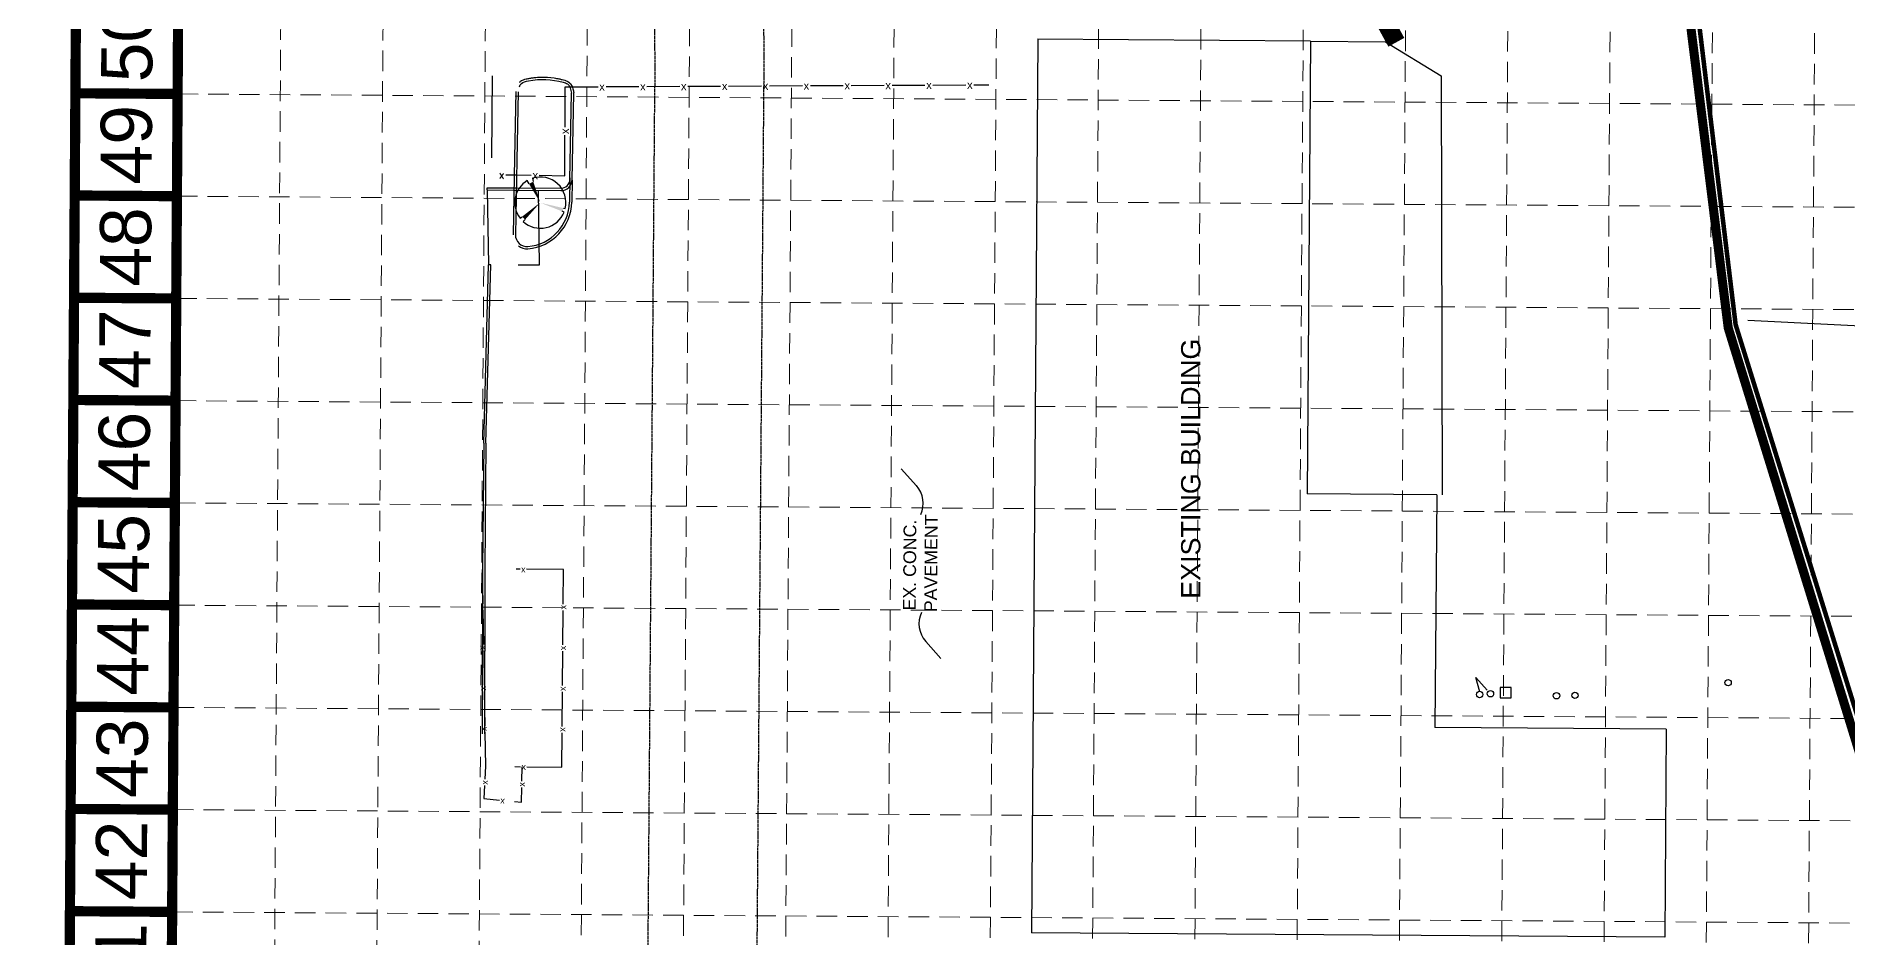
# Model space of a CAD drawing. Extents: x 4777 to 5688, y 3634 to 5082.
# Drawn here: x 4776.5 to 5175, y 4580 to 4778.4 of the extents above; entities that cross this region are included whole.
import ezdxf
from ezdxf.enums import TextEntityAlignment as Align

# ---------------------------------------------------------------- set-up
doc = ezdxf.new("R2010")
doc.units = 0
doc.header["$LTSCALE"] = 0.4
doc.header["$MEASUREMENT"] = 0
doc.linetypes.add('HIDDEN', pattern=[0.375, 0.25, -0.125])
doc.linetypes.add('MEDDASH', pattern=[1, 0.75, -0.25])
doc.layers.get('0').update_dxf_attribs({"linetype": 'CONTINUOUS'})
for name, color, linetype in [('BASE', 7, 'CONTINUOUS'), ('BLDGE', 6, 'CONTINUOUS'), ('BOLLARD', 2, 'CONTINUOUS'), ('ECURB', 2, 'CONTINUOUS'), ('EFNC', 2, 'FENCE'), ('ESTRIPE', 11, 'CONTINUOUS'), ('FIRELANE', 2, 'MEDDASH'), ('GRID', 254, 'HIDDEN'), ('LANDSCAPE', 7, 'CONTINUOUS'), ('LIMITS OF DISTURBANCE', 1, 'HIDDEN'), ('PAVHX2', 8, 'CONTINUOUS'), ('PCONT', 3, 'CONTINUOUS'), ('REMOVE', 2, 'CONTINUOUS'), ('SILT FENCE', 200, 'CONTINUOUS')]:
    doc.layers.add(name, color=color, linetype=linetype)
doc.styles.get("Standard").update_dxf_attribs({"font": 'ARIAL.TTF'})
doc.styles.add('TEXT100', font='simplex.shx', dxfattribs={"height": 3.52})
doc.linetypes.add('FENCE', pattern='A,0.5,-0.2,["X",Standard,S=0.1,R=0,X=-0.1,Y=-0.05],-0.2', length=0.9)

# ---------------------------------------------------------------- blocks, each defined once
blk = doc.blocks.new('LCBLSP10')
at = {"color": 0}
for points in [[(-0.221, 0.366), (-0.255, 0.431, 0.449896), (-0.397, -0.305), (-0.358, -0.275)], [(0.451, -0.107), (0.487, -0.116, 0.586139), (-0.156, 0.476), (-0.137, 0.411)], [(-0.295, -0.331), (-0.335, -0.372, 0.521438), (0.465, -0.186), (0.424, -0.17)]]:
    blk.add_lwpolyline(points, format="xyb", dxfattribs=at)
for points in [[(-0.221, 0.366), (-0.137, 0.411), (-0.001, 0.002), (-0.001, -0.002)], [(-0.358, -0.275), (-0.295, -0.331), (-0.001, 0.002)], [(0.451, -0.107), (0.424, -0.17), (-0.001, -0.002)]]:
    blk.add_solid(points, dxfattribs=at)
at = {"color": 0, "flags": 1}
for tag, p in [('SIZE', (0, 0)), ('ITEM', (0, 0.022))]:
    blk.add_attdef(tag, p, '', height=0.013, dxfattribs=at)

msp = doc.modelspace()

# ---------------------------------------------------------------- linework, layer by layer
at = {"layer": 'BASE', "const_width": 2.25}
for points in [[(5677.65, 3634.86), (5687.23, 5074.82), (4787.25, 5080.81), (4777.67, 3640.84)], [(5655.31, 3657.46), (5664.62, 5052.54), (4809.59, 5058.19), (4800.29, 3663.42)]]:
    msp.add_lwpolyline(points, close=True, dxfattribs=at)
for points in [[(4807.65, 4765.67), (4785.15, 4765.82)], [(4807.5, 4743.17), (4785, 4743.32)], [(4807.35, 4720.67), (4784.85, 4720.82)], [(4807.2, 4698.17), (4784.71, 4698.32)], [(4807.06, 4675.67), (4784.56, 4675.82)], [(4806.91, 4653.17), (4784.41, 4653.32)], [(4806.76, 4630.67), (4784.26, 4630.82)], [(4806.61, 4608.17), (4784.11, 4608.32)], [(4806.46, 4585.67), (4783.96, 4585.82)]]:
    msp.add_lwpolyline(points, dxfattribs=at)
at = {"layer": 'BLDGE', "color": 252}
for p, q in [((4996.88, 4777.72), (4995.49, 4581.05)), ((5056.82, 4777.29), (5056.12, 4677.67))]:
    msp.add_line(p, q, dxfattribs=at)
at = {"layer": 'BLDGE', "color": 252, "linetype": 'Continuous'}
for p, q in [((5056.82, 4777.29), (4996.81, 4777.72)), ((5084.61, 4677.47), (5056.12, 4677.67)), ((5084.61, 4677.47), (5084.22, 4626.26)), ((5135.12, 4625.89), (5084.22, 4626.26)), ((5135.12, 4625.89), (5134.8, 4580.07)), ((5134.8, 4580.07), (4995.49, 4581.05))]:
    msp.add_line(p, q, dxfattribs=at)
at = {"layer": 'BLDGE', "color": 252, "linetype": 'Continuous', "elevation": 558.44}
msp.add_lwpolyline([(5101.02, 4632.79), (5101, 4635.05), (5098.56, 4635.02), (5098.59, 4632.76)], close=True, dxfattribs=at)
at = {"layer": 'BOLLARD', "color": 7, "elevation": 558.44}
msp.add_lwpolyline([(5094.11, 4634.12), (5093.25, 4637.28), (5095.75, 4634.49)], dxfattribs=at)
at = {"layer": 'BOLLARD', "color": 7}
for centre in [(5148.71, 4636.12, 558.44), (5094.06, 4633.51, 555.6), (5096.44, 4633.67, 555.77), (5110.97, 4633.23, 555.68), (5115.03, 4633.33, 555.64)]:
    msp.add_circle(centre, 0.703, dxfattribs=at)
at = {"layer": 'ECURB', "color": 7}
for p, q in [((4882.06, 4766.24), (4881.78, 4751.58)), ((4882.55, 4766.14), (4882.27, 4751.08)), ((4893.94, 4746.86), (4894.3, 4765.84)), ((4894.44, 4746.7), (4894.8, 4765.83)), ((4881.78, 4751.58), (4881.46, 4734.64)), ((4882.27, 4751.08), (4881.96, 4734.63)), ((4893.95, 4747.21), (4893.85, 4741.88)), ((4894.44, 4746.7), (4894.35, 4741.87)), ((4966.84, 4683.19), (4970.17, 4679.46)), ((4874.71, 4661.13), (4874.66, 4624.82)), ((4875.21, 4661.12), (4875.16, 4624.82)), ((4975.54, 4641.46), (4972.21, 4645.19))]:
    msp.add_line(p, q, dxfattribs=at)
for centre, radius, start, end in [((4883.85, 4742.06), 10, 274.6772, 358.9372), ((4883.85, 4742.06), 10.5, 274.6812, 358.9372), ((4884.46, 4734.59), 2.5, 178.9372, 274.6772), ((4884.46, 4734.59), 3, 231.5293, 274.6812), ((4965.8, 4675.56), 5.86, 335.1592, 41.7678), ((4976.58, 4649.09), 5.86, 155.1592, 221.7678)]:
    msp.add_arc(centre, radius, start, end, dxfattribs=at)
for points, knots in [([(4882.83, 4767.26), (4882.93, 4767.53), (4883.33, 4768.23), (4886.96, 4769.1), (4890.21, 4768.92), (4893.89, 4767.84), (4894.14, 4766.66), (4894.3, 4765.84)], [1.078246, 1.078246, 1.078246, 1.078246, 1.94998, 3.613347, 11.254503, 12.272138, 14.504312, 14.504312, 14.504312, 14.504312]), ([(4882.84, 4768.23), (4882.92, 4768.32), (4883.01, 4768.4), (4883.23, 4768.56), (4883.37, 4768.64), (4883.84, 4768.86), (4884.2, 4768.95), (4884.8, 4769.07), (4885.06, 4769.11), (4885.56, 4769.19), (4885.82, 4769.23), (4886.57, 4769.32), (4887.06, 4769.35), (4888.53, 4769.39), (4889.5, 4769.33), (4890.82, 4769.13), (4891.17, 4769.07), (4891.75, 4768.95), (4891.98, 4768.89), (4892.41, 4768.79), (4892.61, 4768.74), (4893.04, 4768.61), (4893.26, 4768.53), (4893.62, 4768.34), (4893.75, 4768.25), (4893.99, 4768.03), (4894.09, 4767.91), (4894.37, 4767.48), (4894.49, 4767.16), (4894.67, 4766.53), (4894.73, 4766.23), (4894.79, 4765.94)], [1.851552, 1.851552, 1.851552, 1.851552, 2.133156, 2.133156, 2.514807, 2.514807, 3.44717, 3.44717, 4.164141, 4.164141, 4.881113, 4.881113, 6.315055, 6.315055, 9.18294, 9.18294, 10.215165, 10.215165, 10.890811, 10.890811, 11.484329, 11.484329, 12.077848, 12.077848, 12.45609, 12.45609, 12.834332, 12.834332, 13.712387, 13.712387, 14.504312, 14.504312, 14.504312, 14.504312])]:
    msp.add_open_spline(points, degree=3, knots=knots, dxfattribs=at)
at = {"layer": 'EFNC', "color": 252}
for p, q in [((5056.82, 4777.29), (5073.38, 4777.17)), ((5073.38, 4777.17), (5085.62, 4769.62)), ((4892.86, 4758.33), (4892.89, 4767.23)), ((4892.89, 4767.23), (4900.12, 4767.26)), ((4901.88, 4767.27), (4909.11, 4767.31)), ((4910.87, 4767.32), (4918.1, 4767.35)), ((4919.86, 4767.36), (4927.1, 4767.4)), ((4928.86, 4767.41), (4936.09, 4767.44)), ((4937.85, 4767.45), (4945.08, 4767.49)), ((4946.84, 4767.5), (4954.07, 4767.53)), ((4955.83, 4767.54), (4963.06, 4767.58)), ((4964.82, 4767.59), (4972.05, 4767.62)), ((4973.81, 4767.63), (4981.04, 4767.67)), ((4982.8, 4767.68), (4986.1, 4767.69)), ((5085.62, 4769.62), (5085.81, 4677.45)), ((4892.82, 4747.67), (4892.85, 4756.57)), ((4882.21, 4747.84), (4885.44, 4747.79)), ((4887.2, 4747.76), (4892.82, 4747.67)), ((4874.67, 4660.98), (4874.8, 4653.44)), ((4882.99, 4661.07), (4882.12, 4661.08)), ((4892.53, 4660.98), (4884.39, 4661.06)), ((4892.47, 4653.41), (4892.53, 4660.98)), ((4874.82, 4652.04), (4874.94, 4644.51)), ((4892.39, 4644.44), (4892.45, 4652.01)), ((4874.97, 4643.11), (4875.09, 4635.57)), ((4892.32, 4635.47), (4892.38, 4643.04)), ((4875.11, 4634.17), (4875.23, 4626.64)), ((4892.25, 4626.5), (4892.31, 4634.07)), ((4875.26, 4625.24), (4875.38, 4617.7)), ((4892.17, 4617.53), (4892.24, 4625.1)), ((4875.38, 4617.7), (4875.23, 4614.85)), ((4881.84, 4617.63), (4883.08, 4617.62)), ((4883.35, 4614.42), (4883.4, 4617.61)), ((4884.48, 4617.61), (4892.17, 4617.53)), ((4875.15, 4613.45), (4875, 4610.59)), ((4883.28, 4609.84), (4883.33, 4613.02)), ((4875, 4610.59), (4878.44, 4610.28)), ((4881.78, 4609.97), (4883.28, 4609.84))]:
    msp.add_line(p, q, dxfattribs=at)
at = {"layer": 'ESTRIPE', "color": 8}
msp.add_line((4876.84, 4769.62), (4876.7, 4751.62), dxfattribs=at)
at = {"layer": 'FIRELANE', "color": 7}
for p, q in [((4911.53, 4948.47), (4912.63, 4767.32)), ((4935.74, 4912.64), (4936.63, 4767.3)), ((4907.89, 4164.13), (4912.63, 4767.32)), ((4931.46, 4109.98), (4936.63, 4767.3))]:
    msp.add_line(p, q, dxfattribs=at)
at = {"layer": 'GRID', "color": 252, "linetype": 'HIDDEN', "lineweight": 0, "ltscale": 45}
for p, q in [((4822.9, 3663.87), (4832.18, 5058.84)), ((4845.4, 3663.72), (4854.68, 5058.69)), ((4867.9, 3663.57), (4877.18, 5058.54)), ((4890.32, 3662.59), (4899.6, 5057.56)), ((4912.82, 3662.44), (4922.1, 5057.41)), ((4935.32, 3662.29), (4944.6, 5057.26)), ((4957.82, 3662.14), (4967.09, 5057.11)), ((4980.32, 3661.99), (4989.59, 5056.96)), ((5002.82, 3661.84), (5012.09, 5056.81)), ((5025.32, 3661.69), (5034.59, 5056.66)), ((5047.82, 3661.54), (5057.09, 5056.51)), ((5070.32, 3661.39), (5079.59, 5056.36)), ((5092.82, 3661.25), (5102.09, 5056.21)), ((5115.32, 3661.1), (5124.59, 5056.06)), ((5137.82, 3660.95), (5147.09, 5055.92)), ((5160.31, 3660.8), (5169.59, 5055.77)), ((4807.65, 4765.67), (5595.24, 4760.43)), ((4807.5, 4743.17), (5595.09, 4737.93)), ((4807.35, 4720.67), (5594.94, 4715.43)), ((4807.2, 4698.17), (5594.79, 4692.93)), ((4807.06, 4675.67), (5594.64, 4670.43)), ((4806.91, 4653.17), (5594.49, 4647.93)), ((4806.76, 4630.67), (5594.34, 4625.43)), ((4806.61, 4608.17), (5594.19, 4602.93)), ((4806.46, 4585.67), (5594.04, 4580.43))]:
    msp.add_line(p, q, dxfattribs=at)
at = {"layer": 'LIMITS OF DISTURBANCE', "ltscale": 100, "const_width": 2}
msp.add_lwpolyline([(5182.67, 4574.22), (5181.83, 4607.02), (5148.74, 4714.19), (5137.24, 4806.74), (5137.42, 4823.32), (5141.44, 4827.46), (5161.63, 4827.12), (5163.12, 4908.32), (5142.46, 4908.61), (5138.34, 4912.92), (5138.64, 4927.65), (4952.26, 4929.36), (4952.18, 4915.73, -0.375718), (4948.12, 4911.4), (4938.17, 4911.44, -0.409583), (4933.96, 4915.94), (4934.06, 4921.15), (4936.88, 4933.97, 0.156133), (4934.84, 4963.65), (4919.02, 4995.53), (4921.57, 4999.49), (4997.51, 5000.51), (5048.49, 5003.8), (5225.22, 5002.81)], format="xyb", dxfattribs=at)
at = {"layer": 'PAVHX2', "color": 7, "const_width": 1, "elevation": 558.44}
msp.add_lwpolyline([(5145.05, 4509.64), (5191.03, 4584.12), (5150.37, 4714.9), (5139.19, 4807.04), (5139.29, 4822.6), (5142.21, 4825.54), (5164.28, 4825.25), (5165.01, 4910.24), (5143.13, 4910.41), (5140.27, 4913.42), (5140.5, 4929.53), (4950.63, 4931.26), (4950.49, 4915.85, -0.396785), (4947.88, 4913.13), (4938.17, 4913.22, -0.41464), (4935.69, 4915.74), (4935.74, 4920.91, -0.413068), (4955.37, 4940.2), (5159.03, 4938.85, -0.413132), (5238.5, 4858.32), (5236.56, 4567.12, -0.244698)], format="xyb", dxfattribs=at)
at = {"layer": 'PCONT', "color": 35}
msp.add_lwpolyline([(5153.08, 4715.86), (5208.53, 4713.06), (5237.86, 4761.46)], dxfattribs=at)
at = {"layer": 'REMOVE', "color": 252}
for p, q in [((4879.82, 4747.88), (4882.21, 4747.84)), ((4875.75, 4744.54), (4875.76, 4745.04)), ((4875.75, 4744.54), (4881.65, 4744.49)), ((4875.75, 4744.54), (4876.02, 4728.08)), ((4875.76, 4745.04), (4882.16, 4744.99)), ((4881.65, 4744.49), (4891.92, 4744.4)), ((4882.16, 4744.99), (4891.93, 4744.9)), ((4886.92, 4744.44), (4887.19, 4727.98)), ((4874.98, 4688.8), (4876.02, 4728.08)), ((4875.48, 4688.79), (4876.52, 4728.07)), ((4876.52, 4728.07), (4876.02, 4728.08)), ((4887.19, 4727.98), (4882.57, 4728.02)), ((4874.98, 4688.8), (4874.71, 4661.13)), ((4875.48, 4688.8), (4875.21, 4661.12))]:
    msp.add_line(p, q, dxfattribs=at)
for radius in [2.5, 2]:
    msp.add_arc((4891.94, 4746.9), radius, 269.4963, 358.9099, dxfattribs=at)
at = {"layer": 'SILT FENCE', "const_width": 4}
msp.add_lwpolyline([(5075.73, 4777.04), (5067.79, 4791.54), (5076.08, 4806.09)], dxfattribs=at)

# ---------------------------------------------------------------- block references
at = {"layer": 'LANDSCAPE', "color": 7, "xscale": 11.25, "yscale": 11.25, "zscale": 11.25}
msp.add_blockref('LCBLSP10', (4887.43, 4741.75), dxfattribs=at)

# ---------------------------------------------------------------- texts
at = {"layer": 'BASE'}
for s, p in [('50', (4796.48, 4776.99)), ('49', (4796.33, 4754.49)), ('48', (4796.18, 4731.99)), ('47', (4796.03, 4709.49)), ('46', (4795.88, 4686.99)), ('45', (4795.73, 4664.49)), ('44', (4795.58, 4641.99)), ('43', (4795.43, 4619.49)), ('42', (4795.28, 4596.99)), ('41', (4795.13, 4574.49))]:
    msp.add_text(s, height=11.25, rotation=89.619, dxfattribs=at).set_placement(p, align=Align.MIDDLE_CENTER)
at = {"layer": 'BLDGE', "color": 252}
msp.add_text('EXISTING BUILDING', height=4.24, rotation=90, dxfattribs=at).set_placement((5032.63, 4654.56, 1107.64))
at = {"layer": 'ECURB', "color": 7}
for s, p in [('EX. CONC. ', (4970.01, 4651.98)), ('PAVEMENT', (4974.68, 4651.61))]:
    msp.add_text(s, height=2.8, rotation=89.576, dxfattribs=at).set_placement(p)
at = {"layer": 'EFNC', "color": 252}
for height, rotation, p in [(1.76, 0.2866, (4901, 4767.27)), (1.76, 0.2866, (4909.99, 4767.31)), (1.76, 0.2866, (4918.98, 4767.36)), (1.76, 0.2866, (4927.98, 4767.4)), (1.76, 0.2866, (4936.97, 4767.45)), (1.76, 0.2866, (4945.96, 4767.49)), (1.76, 0.2866, (4954.95, 4767.54)), (1.76, 0.2866, (4963.94, 4767.58)), (1.76, 0.2866, (4972.93, 4767.63)), (1.76, 0.2866, (4981.92, 4767.67)), (1.76, 89.7811, (4892.85, 4757.45)), (1.76, 359.0563, (4886.32, 4747.78)), (1.4, 359.4275, (4883.69, 4661.07)), (1.4, 89.5338, (4892.46, 4652.71)), (1.4, 270.9361, (4874.95, 4643.81)), (1.4, 89.5338, (4892.39, 4643.74)), (1.4, 270.9361, (4875.1, 4634.87)), (1.4, 89.5338, (4892.31, 4634.77)), (1.4, 270.9361, (4875.25, 4625.94)), (1.4, 89.5338, (4892.24, 4625.8)), (1.4, 86.937, (4875.19, 4614.15)), (1.4, 359.3974, (4883.78, 4617.61)), (1.4, 354.8095, (4879.14, 4610.21)), (1.4, 89.0752, (4883.34, 4613.72))]:
    msp.add_text('x', height=height, rotation=rotation, dxfattribs=at).set_placement(p, align=Align.MIDDLE)
at = {"layer": 'REMOVE', "color": 252, "style": 'TEXT100'}
msp.add_text('x', height=1.76, rotation=359.0563, dxfattribs=at).set_placement((4878.94, 4747.9), align=Align.MIDDLE)

doc.saveas('drawing.dxf')
